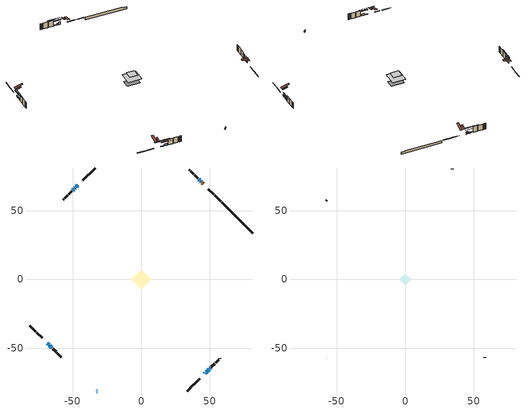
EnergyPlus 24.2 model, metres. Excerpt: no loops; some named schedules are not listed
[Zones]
conditioned space
 floor adiabatic (AdiabaticFloorConstruction): -7.27,0 0,7.27 7.27,0 0,-7.27 z2.65
 floor foundation (Slab1 construction): -5.66,1.42 -1.42,5.66 5.66,-1.42 1.42,-5.66 z-1.83
 wall outside (RimJoist1 construction): 33.64,-81.2 38.04,-76.8 / -81.2,-33.64 -76.8,-38.04 / -33.64,81.2 -38.04,76.8 / 57.91,56.92 53.51,61.33 z0.21:0.51
 wall outside (RimJoist2 construction): 38.7,-76.14 42.6,-72.24 / -76.14,-38.7 -72.24,-42.6 / -38.7,76.14 -42.6,72.24 / 52.85,61.98 48.95,65.89 z0.21:0.51
 wall outside (AdiabaticWallConstruction 1): 45.18,69.65 44.32,70.51 z0.21:2.24
 wall outside (AdiabaticWallConstruction): -33.64,-81.2 -33.38,-81.2 / -32.45,-81.2 -32.03,-81.2 z0.21:1.43; 43.67,71.17 43.16,71.67 / -46.37,68.47 -47.37,67.47 z0.21:1.41; 46.37,-68.47 46.76,-68.07 z0.21:1.38; 47.42,-67.42 47.89,-66.95 / -48.03,66.81 -48.5,66.34 z0.21:1.07; 42.51,72.33 41.86,72.98 / -49.15,65.69 -49.8,65.04 / -68.47,-46.37 -67.18,-47.66 z0.21:0.67; -66.52,-48.32 -65.01,-49.82 z0.21:1.63; 48.54,-66.29 49.55,-65.29 z0.21:1.13; 50.2,-64.64 50.49,-64.34 z0.21:0.62
 wall outside (Wall1 construction): 51.15,-63.69 53.42,-61.42 / -64.36,-50.48 -62.08,-52.75 / -50.46,64.38 -52.73,62.11 / 41.2,73.63 38.93,75.91 z0.21:5.09
 wall outside (Wall2 construction): 54.08,-60.76 56.39,-58.45 / -61.43,-53.41 -59.12,-55.72 / -53.39,61.45 -55.7,59.14 / 38.27,76.56 35.96,78.87 z0.21:5.09
 wall outside (Wall3 construction): 57.05,-57.79 57.32,-57.52 / -58.46,-56.38 -58.19,-56.65 / -56.35,58.48 -56.62,58.21 / 35.31,79.53 35.04,79.8 z0.21:5.09
 wall foundation (FoundationWall1 construction): 58.57,56.27,-1.83 58.57,56.27,0.21 78.94,35.9,0.21 78.94,35.9,-0.31 81.2,33.64,-0.31 81.2,33.64,-1.83
 window (WindowConstruction 8): -33.64,-81.2 -33.38,-81.2 z0.21:1.43
 window (WindowConstruction 3): 43.67,71.17 43.16,71.67 z0.21:1.4
 window (WindowConstruction 4): 46.37,-68.47 46.76,-68.08 z0.21:1.38
 window (WindowConstruction 5): -46.37,68.47 -47.37,67.47 z0.21:1.4
 window (WindowConstruction 6): 47.42,-67.42 47.89,-66.95 z0.21:1.07
 window (WindowConstruction 7): -48.03,66.81 -48.5,66.34 z0.21:1.07
 window (WindowConstruction 10): 42.51,72.33 41.86,72.98 z0.21:0.67
 window (WindowConstruction 11): -49.15,65.68 -49.8,65.04 z0.21:0.67
 window (WindowConstruction 12): -68.47,-46.37 -67.18,-47.66 z0.21:0.67
 window (WindowConstruction 9): -32.45,-81.2 -32.03,-81.2 z0.21:1.43
 window (WindowConstruction): -66.52,-48.32 -65.01,-49.82 z0.21:1.63
 window (WindowConstruction 1): 48.54,-66.29 49.55,-65.29 z0.21:1.12
 window (WindowConstruction 2): 50.2,-64.63 50.49,-64.35 z0.21:0.62
 door (Door): 45.18,69.65 44.32,70.51 z0.21:2.24
 ceiling adiabatic (AdiabaticFloorConstruction): 0,-7.27 7.27,0 0,7.27 -7.27,0 z2.65
 roof outside (Roof2 construction): 45.71,-69.13,5.09 43.12,-66.54,6.31 42.44,-67.22,6.31 45.03,-69.81,5.09; -69.13,-45.71,5.09 -66.54,-43.12,6.31 -67.22,-42.44,6.31 -69.81,-45.03,5.09; -45.71,69.13,5.09 -43.12,66.54,6.31 -42.44,67.22,6.31 -45.03,69.81,5.09; 45.84,69,5.09 43.25,66.41,6.31 43.93,65.73,6.31 46.52,68.32,5.09
attic - vented
 floor to conditioned space (Floor1 construction Reversed): -4.35,0 0,4.35 4.35,0 0,-4.35 z5.09
 wall outside (Wall4 construction): 57.97,-56.86 58.06,-56.78 / -57.53,-57.31 -57.44,-57.39 / -57.28,57.56 -57.37,57.47 / 34.38,80.46 34.29,80.55 z0.21:5.09
 roof outside (Roof1 construction): 44.37,-70.47,5.09 40.14,-66.23,7.08 39.02,-67.35,7.08 43.26,-71.58,5.09; -70.47,-44.37,5.09 -66.23,-40.14,7.08 -67.35,-39.02,7.08 -71.58,-43.26,5.09; -44.37,70.47,5.09 -40.14,66.23,7.08 -39.02,67.35,7.08 -43.26,71.58,5.09; 47.18,67.66,5.09 42.94,63.43,7.08 44.06,62.31,7.08 48.29,66.54,5.09
shading: 41.4,73.43 45.43,69.41 45.72,69.7 41.69,73.72 z3.9; 46.9,-67.93 46.22,-68.61 46.52,-68.9 47.19,-68.22 z1.58; -49.13,65.71 -44.61,70.23 -44.9,70.52 -49.42,66 z3.9; 48.03,-66.81 47.28,-67.56 47.57,-67.85 48.32,-67.1 z1.27; -48.64,66.2 -47.89,66.95 -48.18,67.24 -48.93,66.49 z1.27; 38.38,76.46 45.99,68.84 46.28,69.14 38.67,76.75 z5.6; -53.28,61.55 -45.67,69.17 -45.96,69.46 -53.58,61.84 z5.6; -63.69,-51.15 -71.96,-42.88 -72.25,-43.17 -63.98,-51.44 z5.6; -63.25,-51.58 -68.28,-46.56 -68.57,-46.85 -63.54,-51.88 z4.12; 51.31,-63.53 46.78,-68.06 47.07,-68.35 51.6,-63.82 z3.61; 52.25,-62.59 48.44,-66.39 48.73,-66.68 52.54,-62.88 z3.11
[Building]
Building 1: Terrain=Suburbs
[Site:Location]
Toronto City Centre_ON: Latitude {deg}=43.63; Longitude {deg}=-79.39; Time Zone {hr}=-5; Elevation {m}=77; Keep Site Location Information=Yes
[Site:GroundTemperature:Shallow]
5.01852, 3.26908, 3.12898, 3.95918, 7.29196, 10.6092, 13.4851, 15.3069, 15.4617, 13.9799, 11.1774, 7.9619
[Site:WaterMainsTemperature]
Calculation Method=Schedule; Temperature Schedule=mains temperature schedule
[Material] Roughness=Rough; Thermal Absorptance=0.9
Name | Thickness {m} | Conductivity {W/m-K} | Density {kg/m3} | Specific Heat {J/kg-K} | Solar Absorptance | Visible Absorptance
asphalt or fiberglass shingles | 0.00635 | 0.162714 | 1121.4 | 1465.45 | 0.4 | 0.4
ceiling loosefill ins | 0.0846667 | 0.0480833 | 16.02 | 1046.75 | 0.7 | 0.7
ceiling stud and cavity | 0.1397 | 0.10237 | 65.682 | 1177.47 | 0.7 | 0.7
concrete 4.0 in. | 0.1016 | 1.803125 | 2242.8 | 837.4 | 0.7 | 0.7
concrete 8.0 in. | 0.2032 | 1.803125 | 2242.8 | 837.4 | 0.7 | 0.7
door material | 0.04445 | 0.053851 | 512.64 | 1214.23 | 0.7 | 0.7
exterior vertical ins | 0.046611 | 0.029427 | 32.04 | 1214.23 | 0.7 | 0.7
floor covering | 0.0127 | 0.0433444 | 54.468 | 1339.84 | 0.6 | 0.6
floor rigid ins; wall rigid ins | 0.512978 | 0.029427 | 32.04 | 1214.23 | 0.7 | 0.7
floor stud and cavity | 0.1397 | 1.75129 | 37.0049 | 1207.88 | 0.7 | 0.7
furniture material conditioned space 1 | 0.1524 | 0.115458 | 640.8 | 1214.23 | 0.6 | 0.6
gypsum board | 0.0127 | 0.160291 | 801 | 837.4 | 0.6 | 0.6
gypsum board 1 | 0.0127 | 0.160291 | 801 | 837.4 | 0.7 | 0.7
osb sheathing 0.5 in. | 0.0127 | 0.115458 | 512.64 | 1214.23 | 0.7 | 0.7
osb sheathing 0.75 in. | 0.01905 | 0.115458 | 512.64 | 1214.23 | 0.7 | 0.7
osb sheathing 2.0 in. | 0.0508 | 0.115458 | 512.64 | 1214.23 | 0.7 | 0.7
rim joist rigid ins; roof rigid ins | 0.051816 | 0.029427 | 32.04 | 1214.23 | 0.7 | 0.7
rim joist stud and cavity | 0.0508 | 0.177588 | 50.32683 | 1063.81 | 0.6 | 0.6
rim joist stud and cavity 1 | 0.0508 | 0.278529 | 125.044 | 1163.47 | 0.6 | 0.6
roof stud and cavity | 0.2032 | 0.167542 | 78.34581 | 1123.46 | 0.7 | 0.7
wall stud and cavity | 0.1397 | 0.0825581 | 139.0536 | 1170.24 | 0.7 | 0.7
wall stud and cavity 1 | 0.1397 | 0.0829899 | 139.0536 | 1170.24 | 0.7 | 0.7
wall stud and cavity 2 | 0.1397 | 0.10707 | 139.0536 | 1170.24 | 0.7 | 0.7
wall stud and cavity 3 | 0.0889 | 6.1454 | 50.32683 | 1063.81 | 0.6 | 0.6
wall stud and cavity 4 | 0.0889 | 0.380278 | 52.3479 | 1209.89 | 0.7 | 0.7
wall stud and cavity 5 | 0.0889 | 0.391764 | 83.0341 | 1211.67 | 0.7 | 0.7
wood siding | 0.0254 | 0.102417 | 544.68 | 1172.36 | 0.4 | 0.4
wood siding 1 | 0.00254 | 0.102417 | 544.68 | 1172.36 | 0.4 | 0.4
wood siding 2; wood siding 3; wood siding 4 | 0.0254 | 0.102417 | 544.68 | 1172.36 | 0.7 | 0.7
[WindowMaterial:SimpleGlazingSystem]
Name | U-Factor {W/m2-K} | Solar Heat Gain Coefficient
WindowMaterial | 2.99855 | 0.53
WindowMaterial 1 | 3.03319 | 0.48
WindowMaterial 10 | 5.70412 | 0.6
WindowMaterial 2 | 3.05079 | 0.5
WindowMaterial 3 | 3.00991 | 0.51
WindowMaterial 4 | 3.026374 | 0.48
WindowMaterial 5 | 4.681511 | 0.52
WindowMaterial 6 | 3.10246 | 0.39
WindowMaterial 7 | 2.986628 | 0.6
WindowMaterial 8 | 3.05136 | 0.42
WindowMaterial 9 | 4.672994 | 0.52
[Construction]
AdiabaticFloorConstruction: floor stud and cavity, floor rigid ins, osb sheathing 0.75 in., floor covering
AdiabaticWallConstruction: wood siding 3, wall rigid ins, wall stud and cavity 4, gypsum board
AdiabaticWallConstruction 1: wood siding 4, wall rigid ins, wall stud and cavity 4, gypsum board
Door: door material
Floor1 construction Reversed: gypsum board, ceiling stud and cavity, ceiling loosefill ins
FoundationWall1 construction: concrete 8.0 in., gypsum board 1
furniture construction conditioned space 1: furniture material conditioned space 1
PartitionWallConstruction: gypsum board, wall stud and cavity 5, gypsum board
RimJoist1 construction: wood siding 2, rim joist stud and cavity
RimJoist2 construction: wood siding 2, rim joist rigid ins, osb sheathing 2.0 in., rim joist stud and cavity 1
Roof1 construction: asphalt or fiberglass shingles
Roof2 construction: asphalt or fiberglass shingles, roof rigid ins, osb sheathing 0.75 in., roof stud and cavity, gypsum board
Slab1 construction: concrete 4.0 in.
Wall1 construction: wood siding, osb sheathing 0.5 in., wall stud and cavity, gypsum board
Wall2 construction: wood siding, osb sheathing 0.5 in., wall stud and cavity 1, gypsum board
Wall3 construction: wood siding, osb sheathing 0.5 in., wall stud and cavity 2, gypsum board
Wall4 construction: wood siding 1, wall stud and cavity 3
WindowConstruction: WindowMaterial
WindowConstruction 1: WindowMaterial 1
WindowConstruction 10: WindowMaterial 8
WindowConstruction 11: WindowMaterial 9
WindowConstruction 12: WindowMaterial 10
WindowConstruction 2: WindowMaterial 2
WindowConstruction 3; WindowConstruction 5: WindowMaterial 3
WindowConstruction 4: WindowMaterial 4
WindowConstruction 6; WindowConstruction 7: WindowMaterial 5
WindowConstruction 8: WindowMaterial 6
WindowConstruction 9: WindowMaterial 7
[Zone] Multiplier=1; Part of Total Floor Area=Yes
Name | Volume {m3}
attic - vented | 12.234
conditioned space | 399
[Space]
Name | Zone | Volume {m3}
attic - vented 1 | attic - vented | 12.234
conditioned space 1 | conditioned space | 399
[ZoneInfiltration:EffectiveLeakageArea]
infil attic - vented 1: Zone or Space=attic - vented 1; Schedule=Always On Discrete; Effective Air Leakage Area {cm2}=1590.32; Stack Coefficient=0.000477875; Wind Coefficient=1.47699e-05
[ZoneMixing]
whole house fan mix: Zone or Space=attic - vented; Schedule=Always On Continuous; Design Flow Rate Calculation Method=Flow/Zone; Design Flow Rate {m3/s}=0; Source Zone or Space=conditioned space
[SurfaceProperty:ExposedFoundationPerimeter]
Slab1: Exposed Perimeter Calculation Method=TotalExposedPerimeter; Total Exposed Perimeter {m}=32.005
[InternalMass] Zone or ZoneList=conditioned space; Space or SpaceList=conditioned space 1
Name | Construction | Surface Area {m2}
furniture mass conditioned space 1 | furniture construction conditioned space 1 | 66.28
partition wall mass | PartitionWallConstruction | 165.7
[Lights]
interior lighting: Zone or ZoneList or Space or SpaceList=conditioned space 1; Schedule=interior lighting schedule; Design Level Calculation Method=LightingLevel; Lighting Level {W}=343.2; Return Air Fraction=0; Fraction Radiant=0.6; Fraction Visible=0.2; Fraction Replaceable=1
[People]
occupants: Zone or ZoneList or Space or SpaceList=conditioned space 1; Number of People Schedule=occupants schedule; Number of People Calculation Method=People; Number of People=3; Fraction Radiant=0.314171; Sensible Heat Fraction=0.56303; Activity Level Schedule=occupants activity schedule; Carbon Dioxide Generation Rate {m3/s-W}=0; Enable ASHRAE 55 Comfort Warnings=No; Mean Radiant Temperature Calculation Type=EnclosureAveraged
[ElectricEquipment] Zone or ZoneList or Space or SpaceList=conditioned space 1; Design Level Calculation Method=EquipmentLevel
Name | Schedule | Design Level {W} | Fraction Latent | Fraction Radiant | Fraction Lost
clothes dryer | clothes dryer schedule | 140.772 | 0.015 | 0.081 | 0.85
clothes washer | clothes washer schedule | 32.1985 | 0.03 | 0.162 | 0.7
cooking range | cooking range schedule | 215.147 | 0.08 | 0.432 | 0.2
dishwasher | dishwasher schedule | 66.8632 | 0.3 | 0.18 | 0.4
fridge | fridge schedule | 72.9452 | 0 | 0.6 | 0
mech vent house fan | mech vent house fan schedule | 6.275 | 0 | 0 | 1
mech vent house fan cfis | mech vent house fan cfis schedule | 0 | 0 | 0 | 0
misc plug loads | misc plug loads schedule | 494.7 | 0.045 | 0.513 | 0.1
whole house fan | Always On Discrete | 0 | 0 | 0 | 1
[OtherEquipment] Zone or ZoneList or Space or SpaceList=conditioned space 1; Design Level Calculation Method=EquipmentLevel
Name | Fuel Type | Schedule | Design Level {W} | Fraction Latent | Fraction Radiant | Fraction Lost
clothes dryer 1 | Electricity | clothes dryer schedule | 0 | 0.015 | 0.081 | 0.85
cooking range 1 | Electricity | cooking range schedule | 0 | 0.08 | 0.432 | 0.2
general water use latent | None | general water use schedule | 62.594 | 1 | 0 | 0
general water use sensible | None | general water use schedule | -61.6891 | 0 | 0.6 | 0
mech vent house fan latent load | None | Always On Discrete | 0 | 1 | 0 | 0
mech vent house fan sensible load | None | Always On Discrete | 0 | 0 | 0 | 0
water heater energy adjustment1 | NaturalGas | Always On Discrete | 0.01 | 0 | 0 | 1
[ZoneInfiltration:DesignFlowRate] Zone or ZoneList or Space or SpaceList=conditioned space 1; Schedule=Always On Discrete; Design Flow Rate Calculation Method=Flow/Zone; Design Flow Rate {m3/s}=0
infil flow; natural vent flow; whole house fan flow
[Foundation:Kiva]
Foundation Kiva 1: Initial Indoor Air Temperature {C}=18; Wall Height Above Grade {m}=0.210007; Wall Depth Below Slab {m}=0.2032; Custom Block Material Name 1=exterior vertical ins; Custom Block Depth 1 {m}=2.04; Custom Block X Position 1 {m}=0.2159; Custom Block Z Position 1 {m}=0
[Foundation:Kiva:Settings]
Soil Conductivity {W/m-K}=0.849921; Soil Density {kg/m3}=1842.3; Soil Specific Heat {J/kg-K}=418.7; Ground Solar Absorptivity=0.9; Ground Thermal Absorptivity=0.9; Ground Surface Roughness {m}=0.03; Far-Field Width {m}=40; Deep-Ground Boundary Condition=ZeroFlux; Deep-Ground Depth {m}=40; Minimum Cell Dimension {m}=0.2; Maximum Cell Growth Coefficient=3; Simulation Timestep=Timestep
[Exterior:Lights]
exterior lighting: Schedule=exterior lighting schedule; Design Level {W}=75.6
[Schedule:Constant]
Name | Hourly Value
Always On Continuous; mech vent house fan schedule; mech vent house fan cfis schedule; Always On Discrete | 1
occupants activity schedule | 117.228
fridge schedule | 0
[Schedule:Week:Daily]
interior lighting schedule Week Rule - Jan1-Jan27: interior lighting schedule day, interior lighting schedule day, interior lighting schedule day, interior lighting schedule day, interior lighting schedule day, interior lighting schedule day, interior lighting schedule day, interior lighting schedule default day, interior lighting schedule default day, interior lighting schedule default day, interior lighting schedule default day, interior lighting schedule default day
interior lighting schedule Week Rule - Jan28-Feb3: interior lighting schedule day, interior lighting schedule day, interior lighting schedule day, interior lighting schedule day, interior lighting schedule day 1, interior lighting schedule day 1, interior lighting schedule day 1, interior lighting schedule default day, interior lighting schedule default day, interior lighting schedule default day, interior lighting schedule default day, interior lighting schedule default day
interior lighting schedule Week Rule - Feb4-Feb24: interior lighting schedule day 1, interior lighting schedule day 1, interior lighting schedule day 1, interior lighting schedule day 1, interior lighting schedule day 1, interior lighting schedule day 1, interior lighting schedule day 1, interior lighting schedule default day, interior lighting schedule default day, interior lighting schedule default day, interior lighting schedule default day, interior lighting schedule default day
interior lighting schedule Week Rule - Feb25-Mar3: interior lighting schedule day 1, interior lighting schedule day 1, interior lighting schedule day 1, interior lighting schedule day 1, interior lighting schedule day 2, interior lighting schedule day 2, interior lighting schedule day 2, interior lighting schedule default day, interior lighting schedule default day, interior lighting schedule default day, interior lighting schedule default day, interior lighting schedule default day
interior lighting schedule Week Rule - Mar4-Mar31: interior lighting schedule day 2, interior lighting schedule day 2, interior lighting schedule day 2, interior lighting schedule day 2, interior lighting schedule day 2, interior lighting schedule day 2, interior lighting schedule day 2, interior lighting schedule default day, interior lighting schedule default day, interior lighting schedule default day, interior lighting schedule default day, interior lighting schedule default day
interior lighting schedule Week Rule - Apr1-Apr28: interior lighting schedule day 3, interior lighting schedule day 3, interior lighting schedule day 3, interior lighting schedule day 3, interior lighting schedule day 3, interior lighting schedule day 3, interior lighting schedule day 3, interior lighting schedule default day, interior lighting schedule default day, interior lighting schedule default day, interior lighting schedule default day, interior lighting schedule default day
interior lighting schedule Week Rule - Apr29-May5: interior lighting schedule day 3, interior lighting schedule day 3, interior lighting schedule day 4, interior lighting schedule day 4, interior lighting schedule day 4, interior lighting schedule day 4, interior lighting schedule day 4, interior lighting schedule default day, interior lighting schedule default day, interior lighting schedule default day, interior lighting schedule default day, interior lighting schedule default day
interior lighting schedule Week Rule - May6-May26: interior lighting schedule day 4, interior lighting schedule day 4, interior lighting schedule day 4, interior lighting schedule day 4, interior lighting schedule day 4, interior lighting schedule day 4, interior lighting schedule day 4, interior lighting schedule default day, interior lighting schedule default day, interior lighting schedule default day, interior lighting schedule default day, interior lighting schedule default day
interior lighting schedule Week Rule - May27-Jun2: interior lighting schedule day 4, interior lighting schedule day 4, interior lighting schedule day 4, interior lighting schedule day 4, interior lighting schedule day 4, interior lighting schedule day 5, interior lighting schedule day 5, interior lighting schedule default day, interior lighting schedule default day, interior lighting schedule default day, interior lighting schedule default day, interior lighting schedule default day
interior lighting schedule Week Rule - Jun3-Jun30: interior lighting schedule day 5, interior lighting schedule day 5, interior lighting schedule day 5, interior lighting schedule day 5, interior lighting schedule day 5, interior lighting schedule day 5, interior lighting schedule day 5, interior lighting schedule default day, interior lighting schedule default day, interior lighting schedule default day, interior lighting schedule default day, interior lighting schedule default day
interior lighting schedule Week Rule - Jul1-Jul28: interior lighting schedule day 6, interior lighting schedule day 6, interior lighting schedule day 6, interior lighting schedule day 6, interior lighting schedule day 6, interior lighting schedule day 6, interior lighting schedule day 6, interior lighting schedule default day, interior lighting schedule default day, interior lighting schedule default day, interior lighting schedule default day, interior lighting schedule default day
interior lighting schedule Week Rule - Jul29-Aug4: interior lighting schedule day 6, interior lighting schedule day 6, interior lighting schedule day 6, interior lighting schedule day 7, interior lighting schedule day 7, interior lighting schedule day 7, interior lighting schedule day 7, interior lighting schedule default day, interior lighting schedule default day, interior lighting schedule default day, interior lighting schedule default day, interior lighting schedule default day
interior lighting schedule Week Rule - Aug5-Aug25: interior lighting schedule day 7, interior lighting schedule day 7, interior lighting schedule day 7, interior lighting schedule day 7, interior lighting schedule day 7, interior lighting schedule day 7, interior lighting schedule day 7, interior lighting schedule default day, interior lighting schedule default day, interior lighting schedule default day, interior lighting schedule default day, interior lighting schedule default day
interior lighting schedule Week Rule - Aug26-Sep1: interior lighting schedule day 7, interior lighting schedule day 7, interior lighting schedule day 7, interior lighting schedule day 7, interior lighting schedule day 7, interior lighting schedule day 7, interior lighting schedule day 8, interior lighting schedule default day, interior lighting schedule default day, interior lighting schedule default day, interior lighting schedule default day, interior lighting schedule default day
interior lighting schedule Week Rule - Sep2-Sep29: interior lighting schedule day 8, interior lighting schedule day 8, interior lighting schedule day 8, interior lighting schedule day 8, interior lighting schedule day 8, interior lighting schedule day 8, interior lighting schedule day 8, interior lighting schedule default day, interior lighting schedule default day, interior lighting schedule default day, interior lighting schedule default day, interior lighting schedule default day
interior lighting schedule Week Rule - Sep30-Oct6: interior lighting schedule day 8, interior lighting schedule day 9, interior lighting schedule day 9, interior lighting schedule day 9, interior lighting schedule day 9, interior lighting schedule day 9, interior lighting schedule day 9, interior lighting schedule default day, interior lighting schedule default day, interior lighting schedule default day, interior lighting schedule default day, interior lighting schedule default day
interior lighting schedule Week Rule - Oct7-Oct27: interior lighting schedule day 9, interior lighting schedule day 9, interior lighting schedule day 9, interior lighting schedule day 9, interior lighting schedule day 9, interior lighting schedule day 9, interior lighting schedule day 9, interior lighting schedule default day, interior lighting schedule default day, interior lighting schedule default day, interior lighting schedule default day, interior lighting schedule default day
interior lighting schedule Week Rule - Oct28-Nov3: interior lighting schedule day 9, interior lighting schedule day 9, interior lighting schedule day 9, interior lighting schedule day 9, interior lighting schedule day 10, interior lighting schedule day 10, interior lighting schedule day 10, interior lighting schedule default day, interior lighting schedule default day, interior lighting schedule default day, interior lighting schedule default day, interior lighting schedule default day
interior lighting schedule Week Rule - Nov4-Nov24: interior lighting schedule day 10, interior lighting schedule day 10, interior lighting schedule day 10, interior lighting schedule day 10, interior lighting schedule day 10, interior lighting schedule day 10, interior lighting schedule day 10, interior lighting schedule default day, interior lighting schedule default day, interior lighting schedule default day, interior lighting schedule default day, interior lighting schedule default day
interior lighting schedule Week Rule - Nov25-Dec1: interior lighting schedule day 10, interior lighting schedule day 10, interior lighting schedule day 10, interior lighting schedule day 10, interior lighting schedule day 10, interior lighting schedule day 10, interior lighting schedule day 11, interior lighting schedule default day, interior lighting schedule default day, interior lighting schedule default day, interior lighting schedule default day, interior lighting schedule default day
interior lighting schedule Week Rule - Dec2-Dec31: interior lighting schedule day 11, interior lighting schedule day 11, interior lighting schedule day 11, interior lighting schedule day 11, interior lighting schedule day 11, interior lighting schedule day 11, interior lighting schedule day 11, interior lighting schedule default day, interior lighting schedule default day, interior lighting schedule default day, interior lighting schedule default day, interior lighting schedule default day
occupants schedule Week Rule - Jan1-Dec31: occupants schedule day, occupants schedule day, occupants schedule day, occupants schedule day, occupants schedule day, occupants schedule day, occupants schedule day, occupants schedule default day, occupants schedule default day, occupants schedule default day, occupants schedule default day, occupants schedule default day
clothes dryer schedule Week Rule - Jan1-Dec31: clothes dryer schedule day, clothes dryer schedule day, clothes dryer schedule day, clothes dryer schedule day, clothes dryer schedule day, clothes dryer schedule day, clothes dryer schedule day, clothes dryer schedule default day, clothes dryer schedule default day, clothes dryer schedule default day, clothes dryer schedule default day, clothes dryer schedule default day
clothes washer schedule Week Rule - Jan1-Dec31: clothes washer schedule day, clothes washer schedule day, clothes washer schedule day, clothes washer schedule day, clothes washer schedule day, clothes washer schedule day, clothes washer schedule day, clothes washer schedule default day, clothes washer schedule default day, clothes washer schedule default day, clothes washer schedule default day, clothes washer schedule default day
cooking range schedule Week Rule - Jan1-Dec31: cooking range schedule day, cooking range schedule day, cooking range schedule day, cooking range schedule day, cooking range schedule day, cooking range schedule day, cooking range schedule day, cooking range schedule default day, cooking range schedule default day, cooking range schedule default day, cooking range schedule default day, cooking range schedule default day
dishwasher schedule Week Rule - Jan1-Dec31: dishwasher schedule day, dishwasher schedule day, dishwasher schedule day, dishwasher schedule day, dishwasher schedule day, dishwasher schedule day, dishwasher schedule day, dishwasher schedule default day, dishwasher schedule default day, dishwasher schedule default day, dishwasher schedule default day, dishwasher schedule default day
misc plug loads schedule Week Rule - Jan1-Dec31: misc plug loads schedule day, misc plug loads schedule day, misc plug loads schedule day, misc plug loads schedule day, misc plug loads schedule day, misc plug loads schedule day, misc plug loads schedule day, misc plug loads schedule default day, misc plug loads schedule default day, misc plug loads schedule default day, misc plug loads schedule default day, misc plug loads schedule default day
general water use schedule Week Rule - Jan1-Dec31: general water use schedule day, general water use schedule day, general water use schedule day, general water use schedule day, general water use schedule day, general water use schedule day, general water use schedule day, general water use schedule default day, general water use schedule default day, general water use schedule default day, general water use schedule default day, general water use schedule default day
exterior lighting schedule Week Rule - Jan1-Jan27: exterior lighting schedule day, exterior lighting schedule day, exterior lighting schedule day, exterior lighting schedule day, exterior lighting schedule day, exterior lighting schedule day, exterior lighting schedule day, exterior lighting schedule default day, exterior lighting schedule default day, exterior lighting schedule default day, exterior lighting schedule default day, exterior lighting schedule default day
exterior lighting schedule Week Rule - Jan28-Feb3: exterior lighting schedule day, exterior lighting schedule day, exterior lighting schedule day, exterior lighting schedule day, exterior lighting schedule day 1, exterior lighting schedule day 1, exterior lighting schedule day 1, exterior lighting schedule default day, exterior lighting schedule default day, exterior lighting schedule default day, exterior lighting schedule default day, exterior lighting schedule default day
exterior lighting schedule Week Rule - Feb4-Feb24: exterior lighting schedule day 1, exterior lighting schedule day 1, exterior lighting schedule day 1, exterior lighting schedule day 1, exterior lighting schedule day 1, exterior lighting schedule day 1, exterior lighting schedule day 1, exterior lighting schedule default day, exterior lighting schedule default day, exterior lighting schedule default day, exterior lighting schedule default day, exterior lighting schedule default day
exterior lighting schedule Week Rule - Feb25-Mar3: exterior lighting schedule day 1, exterior lighting schedule day 1, exterior lighting schedule day 1, exterior lighting schedule day 1, exterior lighting schedule day 2, exterior lighting schedule day 2, exterior lighting schedule day 2, exterior lighting schedule default day, exterior lighting schedule default day, exterior lighting schedule default day, exterior lighting schedule default day, exterior lighting schedule default day
exterior lighting schedule Week Rule - Mar4-Mar31: exterior lighting schedule day 2, exterior lighting schedule day 2, exterior lighting schedule day 2, exterior lighting schedule day 2, exterior lighting schedule day 2, exterior lighting schedule day 2, exterior lighting schedule day 2, exterior lighting schedule default day, exterior lighting schedule default day, exterior lighting schedule default day, exterior lighting schedule default day, exterior lighting schedule default day
exterior lighting schedule Week Rule - Apr1-Apr28: exterior lighting schedule day 3, exterior lighting schedule day 3, exterior lighting schedule day 3, exterior lighting schedule day 3, exterior lighting schedule day 3, exterior lighting schedule day 3, exterior lighting schedule day 3, exterior lighting schedule default day, exterior lighting schedule default day, exterior lighting schedule default day, exterior lighting schedule default day, exterior lighting schedule default day
exterior lighting schedule Week Rule - Apr29-May5: exterior lighting schedule day 3, exterior lighting schedule day 3, exterior lighting schedule day 4, exterior lighting schedule day 4, exterior lighting schedule day 4, exterior lighting schedule day 4, exterior lighting schedule day 4, exterior lighting schedule default day, exterior lighting schedule default day, exterior lighting schedule default day, exterior lighting schedule default day, exterior lighting schedule default day
exterior lighting schedule Week Rule - May6-May26: exterior lighting schedule day 4, exterior lighting schedule day 4, exterior lighting schedule day 4, exterior lighting schedule day 4, exterior lighting schedule day 4, exterior lighting schedule day 4, exterior lighting schedule day 4, exterior lighting schedule default day, exterior lighting schedule default day, exterior lighting schedule default day, exterior lighting schedule default day, exterior lighting schedule default day
exterior lighting schedule Week Rule - May27-Jun2: exterior lighting schedule day 4, exterior lighting schedule day 4, exterior lighting schedule day 4, exterior lighting schedule day 4, exterior lighting schedule day 4, exterior lighting schedule day 5, exterior lighting schedule day 5, exterior lighting schedule default day, exterior lighting schedule default day, exterior lighting schedule default day, exterior lighting schedule default day, exterior lighting schedule default day
exterior lighting schedule Week Rule - Jun3-Jun30: exterior lighting schedule day 5, exterior lighting schedule day 5, exterior lighting schedule day 5, exterior lighting schedule day 5, exterior lighting schedule day 5, exterior lighting schedule day 5, exterior lighting schedule day 5, exterior lighting schedule default day, exterior lighting schedule default day, exterior lighting schedule default day, exterior lighting schedule default day, exterior lighting schedule default day
exterior lighting schedule Week Rule - Jul1-Jul28: exterior lighting schedule day 6, exterior lighting schedule day 6, exterior lighting schedule day 6, exterior lighting schedule day 6, exterior lighting schedule day 6, exterior lighting schedule day 6, exterior lighting schedule day 6, exterior lighting schedule default day, exterior lighting schedule default day, exterior lighting schedule default day, exterior lighting schedule default day, exterior lighting schedule default day
exterior lighting schedule Week Rule - Jul29-Aug4: exterior lighting schedule day 6, exterior lighting schedule day 6, exterior lighting schedule day 6, exterior lighting schedule day 7, exterior lighting schedule day 7, exterior lighting schedule day 7, exterior lighting schedule day 7, exterior lighting schedule default day, exterior lighting schedule default day, exterior lighting schedule default day, exterior lighting schedule default day, exterior lighting schedule default day
exterior lighting schedule Week Rule - Aug5-Aug25: exterior lighting schedule day 7, exterior lighting schedule day 7, exterior lighting schedule day 7, exterior lighting schedule day 7, exterior lighting schedule day 7, exterior lighting schedule day 7, exterior lighting schedule day 7, exterior lighting schedule default day, exterior lighting schedule default day, exterior lighting schedule default day, exterior lighting schedule default day, exterior lighting schedule default day
exterior lighting schedule Week Rule - Aug26-Sep1: exterior lighting schedule day 7, exterior lighting schedule day 7, exterior lighting schedule day 7, exterior lighting schedule day 7, exterior lighting schedule day 7, exterior lighting schedule day 7, exterior lighting schedule day 8, exterior lighting schedule default day, exterior lighting schedule default day, exterior lighting schedule default day, exterior lighting schedule default day, exterior lighting schedule default day
exterior lighting schedule Week Rule - Sep2-Sep29: exterior lighting schedule day 8, exterior lighting schedule day 8, exterior lighting schedule day 8, exterior lighting schedule day 8, exterior lighting schedule day 8, exterior lighting schedule day 8, exterior lighting schedule day 8, exterior lighting schedule default day, exterior lighting schedule default day, exterior lighting schedule default day, exterior lighting schedule default day, exterior lighting schedule default day
exterior lighting schedule Week Rule - Sep30-Oct6: exterior lighting schedule day 8, exterior lighting schedule day 9, exterior lighting schedule day 9, exterior lighting schedule day 9, exterior lighting schedule day 9, exterior lighting schedule day 9, exterior lighting schedule day 9, exterior lighting schedule default day, exterior lighting schedule default day, exterior lighting schedule default day, exterior lighting schedule default day, exterior lighting schedule default day
exterior lighting schedule Week Rule - Oct7-Oct27: exterior lighting schedule day 9, exterior lighting schedule day 9, exterior lighting schedule day 9, exterior lighting schedule day 9, exterior lighting schedule day 9, exterior lighting schedule day 9, exterior lighting schedule day 9, exterior lighting schedule default day, exterior lighting schedule default day, exterior lighting schedule default day, exterior lighting schedule default day, exterior lighting schedule default day
exterior lighting schedule Week Rule - Oct28-Nov3: exterior lighting schedule day 9, exterior lighting schedule day 9, exterior lighting schedule day 9, exterior lighting schedule day 9, exterior lighting schedule day 10, exterior lighting schedule day 10, exterior lighting schedule day 10, exterior lighting schedule default day, exterior lighting schedule default day, exterior lighting schedule default day, exterior lighting schedule default day, exterior lighting schedule default day
exterior lighting schedule Week Rule - Nov4-Nov24: exterior lighting schedule day 10, exterior lighting schedule day 10, exterior lighting schedule day 10, exterior lighting schedule day 10, exterior lighting schedule day 10, exterior lighting schedule day 10, exterior lighting schedule day 10, exterior lighting schedule default day, exterior lighting schedule default day, exterior lighting schedule default day, exterior lighting schedule default day, exterior lighting schedule default day
[Schedule:Year]
interior lighting schedule: interior lighting schedule Week Rule - Jan1-Jan27, 1, 1, 1, 27, interior lighting schedule Week Rule - Jan28-Feb3, 1, 28, 2, 3, interior lighting schedule Week Rule - Feb4-Feb24, 2, 4, 2, 24, interior lighting schedule Week Rule - Feb25-Mar3, 2, 25, 3, 3, interior lighting schedule Week Rule - Mar4-Mar31, 3, 4, 3, 31, interior lighting schedule Week Rule - Apr1-Apr28, 4, 1, 4, 28, interior lighting schedule Week Rule - Apr29-May5, 4, 29, 5, 5, interior lighting schedule Week Rule - May6-May26, 5, 6, 5, 26, interior lighting schedule Week Rule - May27-Jun2, 5, 27, 6, 2, interior lighting schedule Week Rule - Jun3-Jun30, 6, 3, 6, 30, interior lighting schedule Week Rule - Jul1-Jul28, 7, 1, 7, 28, interior lighting schedule Week Rule - Jul29-Aug4, 7, 29, 8, 4, interior lighting schedule Week Rule - Aug5-Aug25, 8, 5, 8, 25, interior lighting schedule Week Rule - Aug26-Sep1, 8, 26, 9, 1, interior lighting schedule Week Rule - Sep2-Sep29, 9, 2, 9, 29, interior lighting schedule Week Rule - Sep30-Oct6, 9, 30, 10, 6, interior lighting schedule Week Rule - Oct7-Oct27, 10, 7, 10, 27, interior lighting schedule Week Rule - Oct28-Nov3, 10, 28, 11, 3, interior lighting schedule Week Rule - Nov4-Nov24, 11, 4, 11, 24, interior lighting schedule Week Rule - Nov25-Dec1, 11, 25, 12, 1, interior lighting schedule Week Rule - Dec2-Dec31, 12, 2, 12, 31
occupants schedule: occupants schedule Week Rule - Jan1-Dec31, 1, 1, 12, 31
clothes dryer schedule: clothes dryer schedule Week Rule - Jan1-Dec31, 1, 1, 12, 31
clothes washer schedule: clothes washer schedule Week Rule - Jan1-Dec31, 1, 1, 12, 31
cooking range schedule: cooking range schedule Week Rule - Jan1-Dec31, 1, 1, 12, 31
dishwasher schedule: dishwasher schedule Week Rule - Jan1-Dec31, 1, 1, 12, 31
misc plug loads schedule: misc plug loads schedule Week Rule - Jan1-Dec31, 1, 1, 12, 31
general water use schedule: general water use schedule Week Rule - Jan1-Dec31, 1, 1, 12, 31
exterior lighting schedule: exterior lighting schedule Week Rule - Jan1-Jan27, 1, 1, 1, 27, exterior lighting schedule Week Rule - Jan28-Feb3, 1, 28, 2, 3, exterior lighting schedule Week Rule - Feb4-Feb24, 2, 4, 2, 24, exterior lighting schedule Week Rule - Feb25-Mar3, 2, 25, 3, 3, exterior lighting schedule Week Rule - Mar4-Mar31, 3, 4, 3, 31, exterior lighting schedule Week Rule - Apr1-Apr28, 4, 1, 4, 28, exterior lighting schedule Week Rule - Apr29-May5, 4, 29, 5, 5, exterior lighting schedule Week Rule - May6-May26, 5, 6, 5, 26, exterior lighting schedule Week Rule - May27-Jun2, 5, 27, 6, 2, exterior lighting schedule Week Rule - Jun3-Jun30, 6, 3, 6, 30, exterior lighting schedule Week Rule - Jul1-Jul28, 7, 1, 7, 28, exterior lighting schedule Week Rule - Jul29-Aug4, 7, 29, 8, 4, exterior lighting schedule Week Rule - Aug5-Aug25, 8, 5, 8, 25, exterior lighting schedule Week Rule - Aug26-Sep1, 8, 26, 9, 1, exterior lighting schedule Week Rule - Sep2-Sep29, 9, 2, 9, 29, exterior lighting schedule Week Rule - Sep30-Oct6, 9, 30, 10, 6, exterior lighting schedule Week Rule - Oct7-Oct27, 10, 7, 10, 27, exterior lighting schedule Week Rule - Oct28-Nov3, 10, 28, 11, 3, exterior lighting schedule Week Rule - Nov4-Nov24, 11, 4, 11, 24, exterior lighting schedule Week Rule - Nov25-Dec1, 11, 25, 12, 1, exterior lighting schedule Week Rule - Dec2-Dec31, 12, 2, 12, 31
[Schedule:Compact]
mains temperature schedule: Through: 01/01, For: AllDays, Until: 24:00, 8.80333, Through: 01/02, For: AllDays, Until: 24:00, 8.74333, Through: 01/03, For: AllDays, Until: 24:00, 8.68389, Through: 01/04, For: AllDays, Until: 24:00, 8.62611, Through: 01/05, For: AllDays, Until: 24:00, 8.56944, Through: 01/06, For: AllDays, Until: 24:00, 8.51389, Through: 01/07, For: AllDays, Until: 24:00, 8.45944, Through: 01/08, For: AllDays, Until: 24:00, 8.40611, Through: 01/09, For: AllDays, Until: 24:00, 8.35389, Through: 01/10, For: AllDays, Until: 24:00, 8.30278, Through: 01/11, For: AllDays, Until: 24:00, 8.25333, Through: 01/12, For: AllDays, Until: 24:00, 8.205, Through: 01/13, For: AllDays, Until: 24:00, 8.15778, Through: 01/14, For: AllDays, Until: 24:00, 8.11222, Through: 01/15, For: AllDays, Until: 24:00, 8.06778, Through: 01/16, For: AllDays, Until: 24:00, 8.02444, Through: 01/17, For: AllDays, Until: 24:00, 7.98222, Through: 01/18, For: AllDays, Until: 24:00, 7.94167, Through: 01/19, For: AllDays, Until: 24:00, 7.90222, Through: 01/20, For: AllDays, Until: 24:00, 7.86444, Through: 01/21, For: AllDays, Until: 24:00, 7.82778, Through: 01/22, For: AllDays, Until: 24:00, 7.79278, Through: 01/23, For: AllDays, Until: 24:00, 7.75889, Through: 01/24, For: AllDays, Until: 24:00, 7.72667, Through: 01/25, For: AllDays, Until: 24:00, 7.69556, Through: 01/26, For: AllDays, Until: 24:00, 7.66611, Through: 01/27, For: AllDays, Until: 24:00, 7.63778, Through: 01/28, For: AllDays, Until: 24:00, 7.61111, Through: 01/29, For: AllDays, Until: 24:00, 7.58556, Through: 01/30, For: AllDays, Until: 24:00, 7.56167, Through: 01/31, For: AllDays, Until: 24:00, 7.53944, Through: 02/01, For: AllDays, Until: 24:00, 7.51833, Through: 02/02, For: AllDays, Until: 24:00, 7.49889, Through: 02/03, For: AllDays, Until: 24:00, 7.48111, Through: 02/04, For: AllDays, Until: 24:00, 7.46444, Through: 02/05, For: AllDays, Until: 24:00, 7.44944, Through: 02/06, For: AllDays, Until: 24:00, 7.43556, Through: 02/07, For: AllDays, Until: 24:00, 7.42333, Through: 02/08, For: AllDays, Until: 24:00, 7.41278, Through: 02/09, For: AllDays, Until: 24:00, 7.40389, Through: 02/10, For: AllDays, Until: 24:00, 7.39611, Through: 02/11, For: AllDays, Until: 24:00, 7.39, Through: 02/12, For: AllDays, Until: 24:00, 7.38556, Through: 02/13, For: AllDays, Until: 24:00, 7.38222, Through: 02/14, For: AllDays, Until: 24:00, 7.38056, Through: 02/15, For: AllDays, Until: 24:00, 7.38056, Through: 02/16, For: AllDays, Until: 24:00, 7.38222, Through: 02/17, For: AllDays, Until: 24:00, 7.385, Through: 02/18, For: AllDays, Until: 24:00, 7.38944, Through: 02/19, For: AllDays, Until: 24:00, 7.395, Through: 02/20, For: AllDays, Until: 24:00, 7.40278, Through: 02/21, For: AllDays, Until: 24:00, 7.41167, Through: 02/22, For: AllDays, Until: 24:00, 7.42222, Through: 02/23, For: AllDays, Until: 24:00, 7.43389, Through: 02/24, For: AllDays, Until: 24:00, 7.44722, Through: 02/25, For: AllDays, Until: 24:00, 7.46222, Through: 02/26, For: AllDays, Until: 24:00, 7.47833, Through: 02/27, For: AllDays, Until: 24:00, 7.49611, Through: 02/28, For: AllDays, Until: 24:00, 7.51556, Through: 03/01, For: AllDays, Until: 24:00, 7.53667, Through: 03/02, For: AllDays, Until: 24:00, 7.55889, Through: 03/03, For: AllDays, Until: 24:00, 7.58222, Through: 03/04, For: AllDays, Until: 24:00, 7.60722, Through: 03/05, For: AllDays, Until: 24:00, 7.63389, Through: 03/06, For: AllDays, Until: 24:00, 7.66222, Through: 03/07, For: AllDays, Until: 24:00, 7.69111, Through: 03/08, For: AllDays, Until: 24:00, 7.72222, Through: 03/09, For: AllDays, Until: 24:00, 7.75444, Through: 03/10, For: AllDays, Until: 24:00, 7.78778, Through: 03/11, For: AllDays, Until: 24:00, 7.82278, Through: 03/12, For: AllDays, Until: 24:00, 7.85944, Through: 03/13, For: AllDays, Until: 24:00, 7.89722, Through: 03/14, For: AllDays, Until: 24:00, 7.93611, Through: 03/15, For: AllDays, Until: 24:00, 7.97667, Through: 03/16, For: AllDays, Until: 24:00, 8.01833, Through: 03/17, For: AllDays, Until: 24:00, 8.06167, Through: 03/18, For: AllDays, Until: 24:00, 8.10611, Through: 03/19, For: AllDays, Until: 24:00, 8.15167, Through: 03/20, For: AllDays, Until: 24:00, 8.19833, Through: 03/21, For: AllDays, Until: 24:00, 8.24667, Through: 03/22, For: AllDays, Until: 24:00, 8.29611, Through: 03/23, For: AllDays, Until: 24:00, 8.34667, Through: 03/24, For: AllDays, Until: 24:00, 8.39889, Through: 03/25, For: AllDays, Until: 24:00, 8.45167, Through: 03/26, For: AllDays, Until: 24:00, 8.50611, Through: 03/27, For: AllDays, Until: 24:00, 8.56167, Through: 03/28, For: AllDays, Until: 24:00, 8.61833, Through: 03/29, For: AllDays, Until: 24:00, 8.67611, Through: 03/30, For: AllDays, Until: 24:00, 8.735, Through: 03/31, For: AllDays, Until: 24:00, 8.795, Through: 04/01, For: AllDays, Until: 24:00, 8.85611, Through: 04/02, For: AllDays, Until: 24:00, 8.91833, Through: 04/03, For: AllDays, Until: 24:00, 8.98167, Through: 04/04, For: AllDays, Until: 24:00, 9.04556, Through: 04/05, For: AllDays, Until: 24:00, 9.11111, Through: 04/06, For: AllDays, Until: 24:00, 9.17722, Through: 04/07, For: AllDays, Until: 24:00, 9.24444, Through: 04/08, For: AllDays, Until: 24:00, 9.31222, Through: 04/09, For: AllDays, Until: 24:00, 9.38167, Through: 04/10, For: AllDays, Until: 24:00, 9.45167, Through: 04/11, For: AllDays, Until: 24:00, 9.52222, Through: 04/12, For: AllDays, Until: 24:00, 9.59444, Through: 04/13, For: AllDays, Until: 24:00, 9.66667, Through: 04/14, For: AllDays, Until: 24:00, 9.74, Through: 04/15, For: AllDays, Until: 24:00, 9.81444, Through: 04/16, For: AllDays, Until: 24:00, 9.88944, Through: 04/17, For: AllDays, Until: 24:00, 9.96556, Through: 04/18, For: AllDays, Until: 24:00, 10.0417, Through: 04/19, For: AllDays, Until: 24:00, 10.1189, Through: 04/20, For: AllDays, Until: 24:00, 10.1972, Through: 04/21, For: AllDays, Until: 24:00, 10.2756, Through: 04/22, For: AllDays, Until: 24:00, 10.355, Through: 04/23, For: AllDays, Until: 24:00, 10.435, Through: 04/24, For: AllDays, Until: 24:00, 10.515, Through: 04/25, For: AllDays, Until: 24:00, 10.5961, Through: 04/26, For: AllDays, Until: 24:00, 10.6778, Through: 04/27, For: AllDays, Until: 24:00, 10.76, Through: 04/28, For: AllDays, Until: 24:00, 10.8428, Through: 04/29, For: AllDays, Until: 24:00, 10.9261, Through: 04/30, For: AllDays, Until: 24:00, 11.0094, Through: 05/01, For: AllDays, Until: 24:00, 11.0933, Through: 05/02, For: AllDays, Until: 24:00, 11.1778, Through: 05/03, For: AllDays, Until: 24:00, 11.2628, Through: 05/04, For: AllDays, Until: 24:00, 11.3478, Through: 05/05, For: AllDays, Until: 24:00, 11.4333, Through: 05/06, For: AllDays, Until: 24:00, 11.5189, Through: 05/07, For: AllDays, Until: 24:00, 11.605, Through: 05/08, For: AllDays, Until: 24:00, 11.6917, Through: 05/09, For: AllDays, Until: 24:00, 11.7778, Through: 05/10, For: AllDays, Until: 24:00, 11.865, Through: 05/11, For: AllDays, Until: 24:00, 11.9517, Through: 05/12, For: AllDays, Until: 24:00, 12.0389, Through: 05/13, For: AllDays, Until: 24:00, 12.1261, Through: 05/14, For: AllDays, Until: 24:00, 12.2133, Through: 05/15, For: AllDays, Until: 24:00, 12.3006, Through: 05/16, For: AllDays, Until: 24:00, 12.3883, Through: 05/17, For: AllDays, Until: 24:00, 12.4756, Through: 05/18, For: AllDays, Until: 24:00, 12.5628, Through: 05/19, For: AllDays, Until: 24:00, 12.6506, Through: 05/20, For: AllDays, Until: 24:00, 12.7378, Through: 05/21, For: AllDays, Until: 24:00, 12.825, Through: 05/22, For: AllDays, Until: 24:00, 12.9122, Through: 05/23, For: AllDays, Until: 24:00, 12.9994, Through: 05/24, For: AllDays, Until: 24:00, 13.0861, Through: 05/25, For: AllDays, Until: 24:00, 13.1728, Through: 05/26, For: AllDays, Until: 24:00, 13.2594, Through: 05/27, For: AllDays, Until: 24:00, 13.3456, Through: 05/28, For: AllDays, Until: 24:00, 13.4317, Through: 05/29, For: AllDays, Until: 24:00, 13.5172, Through: 05/30, For: AllDays, Until: 24:00, 13.6028, Through: 05/31, For: AllDays, Until: 24:00, 13.6878, Through: 06/01, For: AllDays, Until: 24:00, 13.7722, Through: 06/02, For: AllDays, Until: 24:00, 13.8567, Through: 06/03, For: AllDays, Until: 24:00, 13.9406, Through: 06/04, For: AllDays, Until: 24:00, 14.0239, Through: 06/05, For: AllDays, Until: 24:00, 14.1067, Through: 06/06, For: AllDays, Until: 24:00, 14.1894, Through: 06/07, For: AllDays, Until: 24:00, 14.2711, Through: 06/08, For: AllDays, Until: 24:00, 14.3528, Through: 06/09, For: AllDays, Until: 24:00, 14.4339, Through: 06/10, For: AllDays, Until: 24:00, 14.5139, Through: 06/11, For: AllDays, Until: 24:00, 14.5939, Through: 06/12, For: AllDays, Until: 24:00, 14.6728, Through: 06/13, For: AllDays, Until: 24:00, 14.7511, Through: 06/14, For: AllDays, Until: 24:00, 14.8289, Through: 06/15, For: AllDays, Until: 24:00, 14.9061, Through: 06/16, For: AllDays, Until: 24:00, 14.9822, Through: 06/17, For: AllDays, Until: 24:00, 15.0578, Through: 06/18, For: AllDays, Until: 24:00, 15.1328, Through: 06/19, For: AllDays, Until: 24:00, 15.2067, Through: 06/20, For: AllDays, Until: 24:00, 15.28, Through: 06/21, For: AllDays, Until: 24:00, 15.3522, Through: 06/22, For: AllDays, Until: 24:00, 15.4239, Through: 06/23, For: AllDays, Until: 24:00, 15.4944, Through: 06/24, For: AllDays, Until: 24:00, 15.5639, Through: 06/25, For: AllDays, Until: 24:00, 15.6328, Through: 06/26, For: AllDays, Until: 24:00, 15.7006, Through: 06/27, For: AllDays, Until: 24:00, 15.7678, Through: 06/28, For: AllDays, Until: 24:00, 15.8333, Through: 06/29, For: AllDays, Until: 24:00, 15.8983, Through: 06/30, For: AllDays, Until: 24:00, 15.9622, Through: 07/01, For: AllDays, Until: 24:00, 16.025, Through: 07/02, For: AllDays, Until: 24:00, 16.0872, Through: 07/03, For: AllDays, Until: 24:00, 16.1478, Through: 07/04, For: AllDays, Until: 24:00, 16.2072, Through: 07/05, For: AllDays, Until: 24:00, 16.2661, Through: 07/06, For: AllDays, Until: 24:00, 16.3233, Through: 07/07, For: AllDays, Until: 24:00, 16.3794, Through: 07/08, For: AllDays, Until: 24:00, 16.435, Through: 07/09, For: AllDays, Until: 24:00, 16.4889, Through: 07/10, For: AllDays, Until: 24:00, 16.5417, Through: 07/11, For: AllDays, Until: 24:00, 16.5928, Through: 07/12, For: AllDays, Until: 24:00, 16.6433, Through: 07/13, For: AllDays, Until: 24:00, 16.6922, Through: 07/14, For: AllDays, Until: 24:00, 16.74, Through: 07/15, For: AllDays, Until: 24:00, 16.7867, Through: 07/16, For: AllDays, Until: 24:00, 16.8322, Through: 07/17, For: AllDays, Until: 24:00, 16.8761, Through: 07/18, For: AllDays, Until: 24:00, 16.9189, Through: 07/19, For: AllDays, Until: 24:00, 16.96, Through: 07/20, For: AllDays, Until: 24:00, 17, Through: 07/21, For: AllDays, Until: 24:00, 17.0389, Through: 07/22, For: AllDays, Until: 24:00, 17.0761, Through: 07/23, For: AllDays, Until: 24:00, 17.1122, Through: 07/24, For: AllDays, Until: 24:00, 17.1467, Through: 07/25, For: AllDays, Until: 24:00, 17.18, Through: 07/26, For: AllDays, Until: 24:00, 17.2117, Through: 07/27, For: AllDays, Until: 24:00, 17.2422, Through: 07/28, For: AllDays, Until: 24:00, 17.2711, Through: 07/29, For: AllDays, Until: 24:00, 17.2983, Through: 07/30, For: AllDays, Until: 24:00, 17.3244, Through: 07/31, For: AllDays, Until: 24:00, 17.3494, Through: 08/01, For: AllDays, Until: 24:00, 17.3728, Through: 08/02, For: AllDays, Until: 24:00, 17.3944, Through: 08/03, For: AllDays, Until: 24:00, 17.4144, Through: 08/04, For: AllDays, Until: 24:00, 17.4333, Through: 08/05, For: AllDays, Until: 24:00, 17.4506, Through: 08/06, For: AllDays, Until: 24:00, 17.4667, Through: 08/07, For: AllDays, Until: 24:00, 17.4811, Through: 08/08, For: AllDays, Until: 24:00, 17.4939, Through: 08/09, For: AllDays, Until: 24:00, 17.5056, Through: 08/10, For: AllDays, Until: 24:00, 17.5156, Through: 08/11, For: AllDays, Until: 24:00, 17.5239, Through: 08/12, For: AllDays, Until: 24:00, 17.5311, Through: 08/13, For: AllDays, Until: 24:00, 17.5361, Through: 08/14, For: AllDays, Until: 24:00, 17.54, Through: 08/15, For: AllDays, Until: 24:00, 17.5428, Through: 08/16, For: AllDays, Until: 24:00, 17.5439, Through: 08/17, For: AllDays, Until: 24:00, 17.5433, Through: 08/18, For: AllDays, Until: 24:00, 17.5411, Through: 08/19, For: AllDays, Until: 24:00, 17.5372, Through: 08/20, For: AllDays, Until: 24:00, 17.5322, Through: 08/21, For: AllDays, Until: 24:00, 17.5256, Through: 08/22, For: AllDays, Until: 24:00, 17.5178, Through: 08/23, For: AllDays, Until: 24:00, 17.5083, Through: 08/24, For: AllDays, Until: 24:00, 17.4972, Through: 08/25, For: AllDays, Until: 24:00, 17.4844, Through: 08/26, For: AllDays, Until: 24:00, 17.4706, Through: 08/27, For: AllDays, Until: 24:00, 17.455, Through: 08/28, For: AllDays, Until: 24:00, 17.4378, Through: 08/29, For: AllDays, Until: 24:00, 17.4194, Through: 08/30, For: AllDays, Until: 24:00, 17.3994, Through: 08/31, For: AllDays, Until: 24:00, 17.3778, Through: 09/01, For: AllDays, Until: 24:00, 17.355, Through: 09/02, For: AllDays, Until: 24:00, 17.3311, Through: 09/03, For: AllDays, Until: 24:00, 17.305, Through: 09/04, For: AllDays, Until: 24:00, 17.2778, Through: 09/05, For: AllDays, Until: 24:00, 17.2494, Through: 09/06, For: AllDays, Until: 24:00, 17.2194, Through: 09/07, For: AllDays, Until: 24:00, 17.1878, Through: 09/08, For: AllDays, Until: 24:00, 17.155, Through: 09/09, For: AllDays, Until: 24:00, 17.1206, Through: 09/10, For: AllDays, Until: 24:00, 17.085, Through: 09/11, For: AllDays, Until: 24:00, 17.0483, Through: 09/12, For: AllDays, Until: 24:00, 17.01, Through: 09/13, For: AllDays, Until: 24:00, 16.97, Through: 09/14, For: AllDays, Until: 24:00, 16.9289, Through: 09/15, For: AllDays, Until: 24:00, 16.8867, Through: 09/16, For: AllDays, Until: 24:00, 16.8428, Through: 09/17, For: AllDays, Until: 24:00, 16.7983, Through: 09/18, For: AllDays, Until: 24:00, 16.7517, Through: 09/19, For: AllDays, Until: 24:00, 16.7044, Through: 09/20, For: AllDays, Until: 24:00, 16.6556, Through: 09/21, For: AllDays, Until: 24:00, 16.6056, Through: 09/22, For: AllDays, Until: 24:00, 16.5544, Through: 09/23, For: AllDays, Until: 24:00, 16.5017, Through: 09/24, For: AllDays, Until: 24:00, 16.4483, Through: 09/25, For: AllDays, Until: 24:00, 16.3933, Through: 09/26, For: AllDays, Until: 24:00, 16.3372, Through: 09/27, For: AllDays, Until: 24:00, 16.2806, Through: 09/28, For: AllDays, Until: 24:00, 16.2222, Through: 09/29, For: AllDays, Until: 24:00, 16.1628, Through: 09/30, For: AllDays, Until: 24:00, 16.1022, Through: 10/01, For: AllDays, Until: 24:00, 16.0406, Through: 10/02, For: AllDays, Until: 24:00, 15.9778, Through: 10/03, For: AllDays, Until: 24:00, 15.9144, Through: 10/04, For: AllDays, Until: 24:00, 15.8494, Through: 10/05, For: AllDays, Until: 24:00, 15.7839, Through: 10/06, For: AllDays, Until: 24:00, 15.7172, Through: 10/07, For: AllDays, Until: 24:00, 15.6494, Through: 10/08, For: AllDays, Until: 24:00, 15.5811, Through: 10/09, For: AllDays, Until: 24:00, 15.5117, Through: 10/10, For: AllDays, Until: 24:00, 15.4411, Through: 10/11, For: AllDays, Until: 24:00, 15.37, Through: 10/12, For: AllDays, Until: 24:00, 15.2978, Through: 10/13, For: AllDays, Until: 24:00, 15.225, Through: 10/14, For: AllDays, Until: 24:00, 15.1511, Through: 10/15, For: AllDays, Until: 24:00, 15.0767, Through: 10/16, For: AllDays, Until: 24:00, 15.0011, Through: 10/17, For: AllDays, Until: 24:00, 14.925, Through: 10/18, For: AllDays, Until: 24:00, 14.8483, Through: 10/19, For: AllDays, Until: 24:00, 14.7706, Through: 10/20, For: AllDays, Until: 24:00, 14.6922, Through: 10/21, For: AllDays, Until: 24:00, 14.6133, Through: 10/22, For: AllDays, Until: 24:00, 14.5339, Through: 10/23, For: AllDays, Until: 24:00, 14.4539, Through: 10/24, For: AllDays, Until: 24:00, 14.3728, Through: 10/25, For: AllDays, Until: 24:00, 14.2917, Through: 10/26, For: AllDays, Until: 24:00, 14.21, Through: 10/27, For: AllDays, Until: 24:00, 14.1272, Through: 10/28, For: AllDays, Until: 24:00, 14.0444, Through: 10/29, For: AllDays, Until: 24:00, 13.9611, Through: 10/30, For: AllDays, Until: 24:00, 13.8772, Through: 10/31, For: AllDays, Until: 24:00, 13.7933, Through: 11/01, For: AllDays, Until: 24:00, 13.7089, Through: 11/02, For: AllDays, Until: 24:00, 13.6239, Through: 11/03, For: AllDays, Until: 24:00, 13.5383, Through: 11/04, For: AllDays, Until: 24:00, 13.4528, Through: 11/05, For: AllDays, Until: 24:00, 13.3667, Through: 11/06, For: AllDays, Until: 24:00, 13.2806, Through: 11/07, For: AllDays, Until: 24:00, 13.1944, Through: 11/08, For: AllDays, Until: 24:00, 13.1078, Through: 11/09, For: AllDays, Until: 24:00, 13.0206, Through: 11/10, For: AllDays, Until: 24:00, 12.9339, Through: 11/11, For: AllDays, Until: 24:00, 12.8467, Through: 11/12, For: AllDays, Until: 24:00, 12.7594, Through: 11/13, For: AllDays, Until: 24:00, 12.6722, Through: 11/14, For: AllDays, Until: 24:00, 12.5844, Through: 11/15, For: AllDays, Until: 24:00, 12.4972, Through: 11/16, For: AllDays, Until: 24:00, 12.41, Through: 11/17, For: AllDays, Until: 24:00, 12.3222, Through: 11/18, For: AllDays, Until: 24:00, 12.235, Through: 11/19, For: AllDays, Until: 24:00, 12.1478, Through: 11/20, For: AllDays, Until: 24:00, 12.0606, Through: 11/21, For: AllDays, Until: 24:00, 11.9733, Through: 11/22, For: AllDays, Until: 24:00, 11.8861, Through: 11/23, For: AllDays, Until: 24:00, 11.7994, Through: 11/24, For: AllDays, Until: 24:00, 11.7128, Through: 11/25, For: AllDays, Until: 24:00, 11.6267, Through: 11/26, For: AllDays, Until: 24:00, 11.5406, Through: 11/27, For: AllDays, Until: 24:00, 11.4544, Through: 11/28, For: AllDays, Until: 24:00, 11.3689, Through: 11/29, For: AllDays, Until: 24:00, 11.2839, Through: 11/30, For: AllDays, Until: 24:00, 11.1989, Through: 12/01, For: AllDays, Until: 24:00, 11.1144, Through: 12/02, For: AllDays, Until: 24:00, 11.03, Through: 12/03, For: AllDays, Until: 24:00, 10.9467, Through: 12/04, For: AllDays, Until: 24:00, 10.8633, Through: 12/05, For: AllDays, Until: 24:00, 10.7806, Through: 12/06, For: AllDays, Until: 24:00, 10.6983, Through: 12/07, For: AllDays, Until: 24:00, 10.6167, Through: 12/08, For: AllDays, Until: 24:00, 10.5356, Through: 12/09, For: AllDays, Until: 24:00, 10.4544, Through: 12/10, For: AllDays, Until: 24:00, 10.3744, Through: 12/11, For: AllDays, Until: 24:00, 10.295, Through: 12/12, For: AllDays, Until: 24:00, 10.2167, Through: 12/13, For: AllDays, Until: 24:00, 10.1383, Through: 12/14, For: AllDays, Until: 24:00, 10.0611, Through: 12/15, For: AllDays, Until: 24:00, 9.98444, Through: 12/16, For: AllDays, Until: 24:00, 9.90833, Through: 12/17, For: AllDays, Until: 24:00, 9.83278, Through: 12/18, For: AllDays, Until: 24:00, 9.75833, Through: 12/19, For: AllDays, Until: 24:00, 9.685, Through: 12/20, For: AllDays, Until: 24:00, 9.61222, Through: 12/21, For: AllDays, Until: 24:00, 9.54, Through: 12/22, For: AllDays, Until: 24:00, 9.46889, Through: 12/23, For: AllDays, Until: 24:00, 9.39889, Through: 12/24, For: AllDays, Until: 24:00, 9.32944, Through: 12/25, For: AllDays, Until: 24:00, 9.26111, Through: 12/26, For: AllDays, Until: 24:00, 9.19389, Through: 12/27, For: AllDays, Until: 24:00, 9.12722, Through: 12/28, For: AllDays, Until: 24:00, 9.06167, Through: 12/29, For: AllDays, Until: 24:00, 8.99722, Through: 12/30, For: AllDays, Until: 24:00, 8.93389, Through: 12/31, For: AllDays, Until: 24:00, 8.87111
